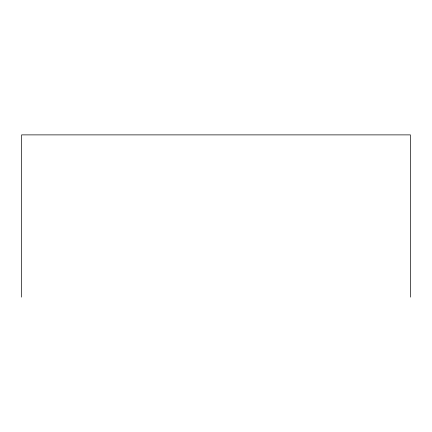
<?xml version="1.0" encoding="UTF-8"?>
<svg xmlns="http://www.w3.org/2000/svg" width="432" height="432" viewBox="0 0 432 432"><rect width="100%" height="100%" fill="white"/><g stroke="black" fill="none" stroke-linecap="round" stroke-linejoin="round"><path stroke-width="0.65" d="M410.4 297.119L410.4 134.881L21.6 134.881L21.6 297.119"/></g></svg>
